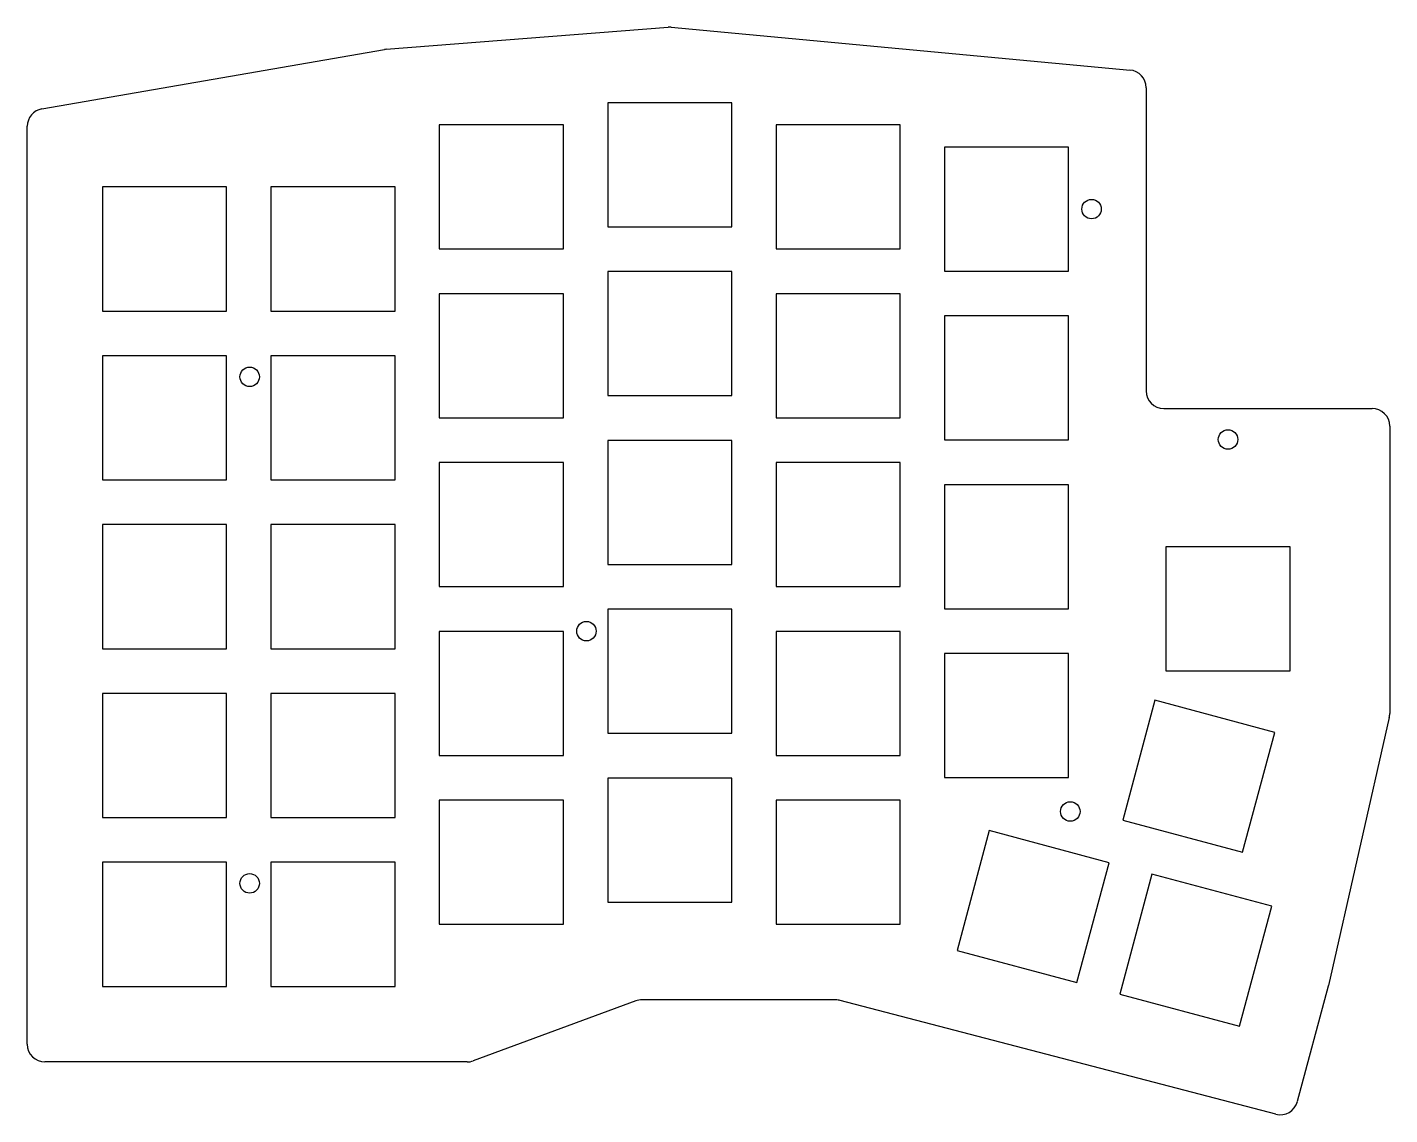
# Model space of a CAD drawing. Header units: millimetres. Extents: x 84 to 238, y -171 to -49.
import ezdxf

# ---------------------------------------------------------------- set-up
doc = ezdxf.new("R2010")
doc.units = ezdxf.units.MM

msp = doc.modelspace()

# ---------------------------------------------------------------- linework, layer by layer
for p, q in [((124.99, -51.27), (156.83, -48.79)), ((157.17, -48.79), (208.94, -53.61)), ((86.16, -57.99), (124.81, -51.29)), ((210.75, -55.6), (210.75, -89.8)), ((164, -57.3), (150, -57.3)), ((150, -57.3), (150, -71.3)), ((164, -71.3), (164, -57.3)), ((84.5, -163.53), (84.5, -59.96)), ((145, -59.8), (131, -59.8)), ((131, -59.8), (131, -73.8)), ((145, -73.8), (145, -59.8)), ((183, -59.8), (169, -59.8)), ((169, -59.8), (169, -73.8)), ((183, -73.8), (183, -59.8)), ((202, -62.3), (188, -62.3)), ((188, -62.3), (188, -76.3)), ((202, -76.3), (202, -62.3)), ((107, -66.8), (93, -66.8)), ((93, -66.8), (93, -80.8)), ((107, -80.8), (107, -66.8)), ((126, -66.8), (112, -66.8)), ((112, -66.8), (112, -80.8)), ((126, -80.8), (126, -66.8)), ((150, -71.3), (164, -71.3)), ((131, -73.8), (145, -73.8)), ((169, -73.8), (183, -73.8)), ((164, -76.35), (150, -76.35)), ((150, -76.35), (150, -90.35)), ((164, -90.35), (164, -76.35)), ((188, -76.3), (202, -76.3)), ((145, -78.85), (131, -78.85)), ((131, -78.85), (131, -92.85)), ((145, -92.85), (145, -78.85)), ((183, -78.85), (169, -78.85)), ((169, -78.85), (169, -92.85)), ((183, -92.85), (183, -78.85)), ((93, -80.8), (107, -80.8)), ((112, -80.8), (126, -80.8)), ((202, -81.35), (188, -81.35)), ((188, -81.35), (188, -95.35)), ((202, -95.35), (202, -81.35)), ((107, -85.85), (93, -85.85)), ((93, -85.85), (93, -99.85)), ((107, -99.85), (107, -85.85)), ((126, -85.85), (112, -85.85)), ((112, -85.85), (112, -99.85)), ((126, -99.85), (126, -85.85)), ((150, -90.35), (164, -90.35)), ((212.75, -91.8), (236.25, -91.8)), ((131, -92.85), (145, -92.85)), ((169, -92.85), (183, -92.85)), ((238.25, -93.8), (238.25, -126.23)), ((164, -95.4), (150, -95.4)), ((150, -95.4), (150, -109.4)), ((164, -109.4), (164, -95.4)), ((188, -95.35), (202, -95.35)), ((145, -97.9), (131, -97.9)), ((131, -97.9), (131, -111.9)), ((145, -111.9), (145, -97.9)), ((183, -97.9), (169, -97.9)), ((169, -97.9), (169, -111.9)), ((183, -111.9), (183, -97.9)), ((93, -99.85), (107, -99.85)), ((112, -99.85), (126, -99.85)), ((202, -100.4), (188, -100.4)), ((188, -100.4), (188, -114.4)), ((202, -114.4), (202, -100.4)), ((107, -104.9), (93, -104.9)), ((93, -104.9), (93, -118.9)), ((107, -118.9), (107, -104.9)), ((126, -104.9), (112, -104.9)), ((112, -104.9), (112, -118.9)), ((126, -118.9), (126, -104.9)), ((227, -107.4), (213, -107.4)), ((213, -107.4), (213, -121.4)), ((227, -121.4), (227, -107.4)), ((150, -109.4), (164, -109.4)), ((131, -111.9), (145, -111.9)), ((169, -111.9), (183, -111.9)), ((164, -114.45), (150, -114.45)), ((150, -114.45), (150, -128.45)), ((164, -128.45), (164, -114.45)), ((188, -114.4), (202, -114.4)), ((145, -116.95), (131, -116.95)), ((131, -116.95), (131, -130.95)), ((145, -130.95), (145, -116.95)), ((183, -116.95), (169, -116.95)), ((169, -116.95), (169, -130.95)), ((183, -130.95), (183, -116.95)), ((93, -118.9), (107, -118.9)), ((112, -118.9), (126, -118.9)), ((202, -119.45), (188, -119.45)), ((188, -119.45), (188, -133.45)), ((202, -133.45), (202, -119.45)), ((213, -121.4), (227, -121.4)), ((107, -123.95), (93, -123.95)), ((93, -123.95), (93, -137.95)), ((107, -137.95), (107, -123.95)), ((126, -123.95), (112, -123.95)), ((112, -123.95), (112, -137.95)), ((126, -137.95), (126, -123.95)), ((211.75, -124.71), (208.12, -138.24)), ((225.27, -128.34), (211.75, -124.71)), ((238.2, -126.67), (231.33, -156.89)), ((150, -128.45), (164, -128.45)), ((221.64, -141.86), (225.27, -128.34)), ((131, -130.95), (145, -130.95)), ((169, -130.95), (183, -130.95)), ((164, -133.5), (150, -133.5)), ((150, -133.5), (150, -147.5)), ((164, -147.5), (164, -133.5)), ((188, -133.45), (202, -133.45)), ((145, -136), (131, -136)), ((131, -136), (131, -150)), ((145, -150), (145, -136)), ((183, -136), (169, -136)), ((169, -136), (169, -150)), ((183, -150), (183, -136)), ((93, -137.95), (107, -137.95)), ((112, -137.95), (126, -137.95)), ((208.12, -138.24), (221.64, -141.86)), ((193.05, -139.43), (189.43, -152.95)), ((206.57, -143.05), (193.05, -139.43)), ((107, -143), (93, -143)), ((93, -143), (93, -157)), ((107, -157), (107, -143)), ((126, -143), (112, -143)), ((112, -143), (112, -157)), ((126, -157), (126, -143)), ((202.95, -156.57), (206.57, -143.05)), ((211.4, -144.34), (207.78, -157.87)), ((224.93, -147.97), (211.4, -144.34)), ((150, -147.5), (164, -147.5)), ((221.3, -161.49), (224.93, -147.97)), ((131, -150), (145, -150)), ((169, -150), (183, -150)), ((189.43, -152.95), (202.95, -156.57)), ((93, -157), (107, -157)), ((112, -157), (126, -157)), ((207.78, -157.87), (221.3, -161.49)), ((231.31, -156.97), (227.82, -170.01)), ((153.17, -158.65), (134.83, -165.4)), ((175.74, -158.53), (153.86, -158.53)), ((225.38, -171.42), (176.25, -158.59)), ((134.14, -165.53), (86.5, -165.53))]:
    msp.add_line(p, q)
for centre in [(204.6, -69.3), (109.6, -88.23), (220, -95.3), (147.6, -116.92), (202.2, -137.27), (109.6, -145.38)]:
    msp.add_circle(centre, 1.1)
for centre, start, end in [((156.98, -50.78), 84.6855, 94.4533), ((125.15, -53.26), 94.4533, 99.8299), ((208.75, -55.6), 0, 84.6855), ((86.5, -59.96), 99.8299, 180), ((212.75, -89.8), 180, 270), ((236.25, -93.8), 0, 90), ((236.25, -126.23), 347.1985, 0), ((229.38, -156.45), 345, 347.1985), ((153.86, -160.53), 90, 110.2249), ((175.74, -160.53), 75.3624, 90), ((86.5, -163.53), 180, 270), ((134.14, -163.53), 270, 290.2249), ((225.89, -169.49), 255.3624, 345)]:
    msp.add_arc(centre, 2, start, end)

doc.saveas('drawing.dxf')
